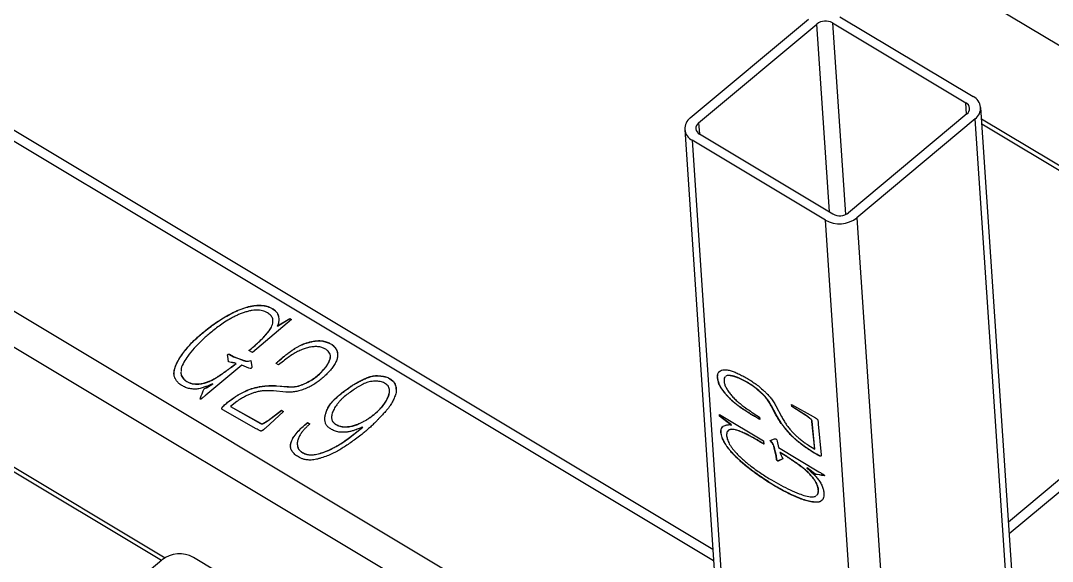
# Model space of a CAD drawing. Header units: millimetres. Extents: x -1590 to 1562, y -1082 to 1503.
# Drawn here: x -372.7 to 90.1, y -274.7 to -31.8 of the extents above; entities that cross this region are included whole.
import ezdxf

# ---------------------------------------------------------------- set-up
doc = ezdxf.new("R2010")
doc.units = ezdxf.units.MM

msp = doc.modelspace()

# ---------------------------------------------------------------- linework, layer by layer
at = {"color": 8, "linetype": 'Continuous', "lineweight": 25}
for p, q in [((228.76, -124.46), (-305.1, 195.99)), ((-61.8, -274.52), (-535.93, 10.09)), ((-588.96, -34.32), (-56.48, -353.95)), ((-9.85, -117.79), (-15.5, -33.38)), ((-8.45, -32.85), (-2.68, -118.99)), ((-61.27, -367.33), (-595.12, -46.88)), ((51.67, -73.82), (51.33, -68.73)), ((-68.54, -77.79), (-68.2, -82.76)), ((58.33, -75.94), (191.35, -155.79)), ((-591.37, -102.91), (-307.91, -273.06)), ((237.36, -122.9), (70.82, -262.37))]:
    msp.add_line(p, q, dxfattribs=at)
at = {"color": 7, "linetype": 'Continuous', "lineweight": 25}
for p, q in [((-62.14, -269.37), (-530.31, 11.66)), ((-72.27, -75.55), (-19.24, -31.14)), ((-5.14, -30.08), (54.64, -65.96)), ((-68.54, -77.79), (-15.5, -33.38)), ((-8.45, -32.85), (51.33, -68.73)), ((51.75, -73.75), (-1.29, -118.16)), ((76.75, -351.03), (57.99, -70.84)), ((55.48, -75.99), (2.45, -120.41)), ((74.25, -356.18), (55.48, -75.99)), ((58.48, -78.17), (189.87, -157.03)), ((-74.78, -80.71), (-56.01, -360.89)), ((-8.34, -118.7), (-68.11, -82.81)), ((-11.65, -121.47), (-71.43, -85.59)), ((-71.43, -85.59), (-52.67, -365.77)), ((-589.89, -105.94), (-309.53, -274.23)), ((234.43, -119.72), (70.46, -257.03)), ((7.11, -401.66), (-11.65, -121.47)), ((2.45, -120.41), (21.21, -400.59)), ((-259.79, -161.19), (-259.8, -161.12)), ((-251.12, -166.15), (-268.69, -180.86)), ((-257.47, -168.95), (-251.99, -165.62)), ((-257.47, -169.02), (-251.99, -165.69)), ((-251.99, -165.62), (-251.12, -166.15)), ((-251.99, -165.69), (-251.99, -165.62)), ((-251.99, -165.69), (-251.16, -166.19)), ((-284.42, -167.11), (-284.43, -167.04)), ((-257.02, -167.73), (-257.47, -168.95)), ((-257.47, -169.02), (-257.47, -168.95)), ((-268.69, -180.86), (-270.29, -180)), ((-233.3, -177.19), (-233.3, -177.12)), ((-279.43, -185.13), (-279.8, -182.49)), ((-278.95, -181.69), (-277.19, -182.74)), ((-278.94, -181.76), (-278.95, -181.69)), ((-278.94, -181.76), (-277.19, -182.81)), ((-277.19, -182.74), (-275.35, -183.39)), ((-277.19, -182.81), (-277.19, -182.74)), ((-277.19, -182.81), (-275.35, -183.46)), ((-275.35, -183.39), (-273.12, -184.26)), ((-275.35, -183.46), (-275.35, -183.39)), ((-275.35, -183.46), (-273.11, -184.33)), ((-273.11, -184.33), (-273.12, -184.26)), ((-270.45, -184.75), (-269.35, -184.47)), ((-270.44, -184.82), (-270.45, -184.75)), ((-270.44, -184.82), (-269.34, -184.54)), ((-269.35, -184.47), (-268.92, -187.25)), ((-269.34, -184.54), (-269.35, -184.47)), ((-269.34, -184.54), (-268.92, -187.32)), ((-254.81, -184.72), (-257.02, -186.47)), ((-252.09, -180.83), (-252.09, -180.76)), ((-273.48, -186.56), (-289.63, -200.08)), ((-278.17, -185.33), (-279.43, -185.13)), ((-278.07, -187.35), (-276.05, -185.77)), ((-278.07, -187.42), (-276.04, -185.84)), ((-278.07, -187.42), (-278.07, -187.35)), ((-276.04, -185.84), (-276.05, -185.77)), ((-270.31, -187.91), (-273.48, -186.56)), ((-269.74, -188.16), (-270.31, -187.91)), ((-257.02, -186.47), (-258.12, -185.81)), ((-235.9, -187.66), (-235.9, -187.59)), ((-298.57, -193.66), (-298.57, -193.59)), ((-207.65, -192.31), (-207.66, -192.24)), ((-60.06, -191.9), (-60.13, -191.96)), ((-50.99, -192.15), (-51.06, -192.21)), ((-291.21, -199.41), (-290.76, -198.09)), ((-291.2, -199.48), (-290.76, -198.16)), ((-290.76, -198.16), (-290.76, -198.09)), ((-290.16, -197.06), (-289.29, -196.65)), ((-290.16, -197.13), (-289.28, -196.72)), ((-290.16, -197.13), (-290.16, -197.06)), ((-289.29, -196.65), (-286.52, -194.96)), ((-289.28, -196.72), (-289.29, -196.65)), ((-289.28, -196.72), (-286.52, -195.03)), ((-286.52, -195.03), (-286.52, -194.96)), ((-253.64, -198.66), (-259.23, -198.19)), ((-257.77, -195.81), (-253.08, -196.2)), ((-257.76, -195.88), (-257.77, -195.81)), ((-257.76, -195.88), (-253.07, -196.27)), ((-253.07, -196.27), (-253.08, -196.2)), ((-224.8, -196.36), (-224.81, -196.29)), ((-291.68, -200.34), (-291.21, -199.41)), ((-291.68, -200.41), (-291.2, -199.48)), ((-291.68, -200.41), (-291.68, -200.34)), ((-291.2, -199.48), (-291.21, -199.41)), ((-275.69, -202.95), (-278.56, -205.14)), ((-276.89, -201.18), (-276.9, -201.11)), ((-267.04, -215.13), (-281.91, -206.68)), ((-278.56, -205.14), (-265.1, -212.66)), ((-278.56, -205.21), (-278.56, -205.14)), ((-278.56, -205.21), (-265.1, -212.73)), ((-254.7, -207.43), (-262.89, -214.82)), ((-261.66, -211.37), (-255.72, -206.82)), ((-261.66, -211.44), (-255.72, -206.89)), ((-255.72, -206.82), (-254.7, -207.43)), ((-255.72, -206.89), (-255.72, -206.82)), ((-255.72, -206.89), (-254.75, -207.47)), ((-213.47, -208.2), (-213.48, -208.13)), ((-47.84, -206.81), (-47.91, -206.86)), ((-35.91, -204.82), (-35.97, -204.88)), ((-33.88, -208.83), (-35.97, -204.88)), ((-33.81, -208.78), (-35.91, -204.82)), ((-33.86, -204.9), (-31.38, -209.62)), ((-26.83, -204.19), (-17.21, -209.64)), ((-26.77, -205.14), (-26.83, -204.19)), ((-26.7, -205.09), (-26.77, -205.14)), ((-20.39, -209.24), (-26.77, -205.14)), ((-26.7, -205.09), (-26.76, -204.23)), ((-20.32, -209.18), (-26.7, -205.09)), ((-265.1, -212.73), (-265.1, -212.66)), ((-261.66, -211.44), (-261.66, -211.37)), ((-245.36, -213.51), (-244, -212.36)), ((-245.36, -213.58), (-243.99, -212.43)), ((-244, -212.36), (-242.97, -212.98)), ((-243.99, -212.43), (-244, -212.36)), ((-243.99, -212.43), (-242.96, -213.05)), ((-59.21, -208.71), (-39.41, -220.59)), ((-59.16, -209.53), (-59.21, -208.71)), ((-59.09, -209.47), (-59.16, -209.53)), ((-53.92, -213.47), (-59.16, -209.53)), ((-59.09, -209.47), (-59.14, -208.75)), ((-53.85, -213.41), (-59.09, -209.47)), ((-43.59, -208.4), (-41.18, -209.91)), ((-41.18, -209.91), (-41.11, -210.95)), ((-33.81, -208.78), (-33.88, -208.83)), ((-20.32, -209.18), (-20.39, -209.24)), ((-17.62, -211.8), (-17.69, -211.85)), ((-16.43, -224.37), (-17.69, -211.85)), ((-16.37, -224.32), (-17.62, -211.8)), ((-245.36, -213.58), (-245.36, -213.51)), ((-230.86, -213.42), (-230.87, -213.35)), ((-225.76, -219.58), (-221.8, -216.47)), ((-225.75, -219.65), (-221.79, -216.54)), ((-221.8, -216.47), (-219.19, -214.4)), ((-221.79, -216.54), (-221.8, -216.47)), ((-221.79, -216.54), (-219.19, -214.47)), ((-219.19, -214.47), (-219.19, -214.4)), ((-58.47, -216.76), (-58.54, -216.81)), ((-55.05, -213.31), (-53.92, -213.47)), ((-53.85, -213.41), (-53.92, -213.47)), ((-14.87, -213.02), (-13.59, -226.87)), ((-225.75, -219.65), (-225.76, -219.58)), ((-39.41, -220.59), (-39.24, -222.08)), ((-36.4, -220.49), (-34.56, -219.63)), ((-35.64, -221.35), (-36.4, -220.49)), ((-35.57, -221.29), (-36.32, -220.45)), ((-35.57, -221.29), (-35.64, -221.35)), ((-33.48, -220.14), (-33.37, -220.67)), ((-33.37, -220.67), (-32.76, -223.53)), ((-34.58, -223.6), (-34.64, -223.65)), ((-34.16, -225.66), (-34.64, -223.65)), ((-34.09, -225.6), (-34.58, -223.6)), ((-34.09, -225.6), (-34.16, -225.66)), ((-33.7, -227.3), (-34.16, -225.66)), ((-33.64, -227.25), (-34.09, -225.6)), ((-32.76, -223.53), (-14.56, -234.46)), ((-31.98, -225.75), (-32.05, -225.8)), ((-29.85, -227.19), (-32.05, -225.8)), ((-29.78, -227.14), (-31.98, -225.75)), ((-20.19, -223.67), (-20.26, -223.72)), ((-19.5, -222.39), (-16.43, -224.37)), ((-16.37, -224.32), (-16.43, -224.37)), ((-33.64, -227.25), (-33.7, -227.3)), ((-33.59, -228.95), (-33.7, -227.3)), ((-33.53, -228.89), (-33.64, -227.25)), ((-33.53, -228.89), (-33.59, -228.95)), ((-30.8, -228.72), (-32.57, -229.5)), ((-32.5, -229.45), (-32.57, -229.5)), ((-30.81, -228.7), (-32.5, -229.45)), ((-31.29, -227.64), (-30.8, -228.72)), ((-29.78, -227.14), (-29.85, -227.19)), ((-19.86, -232.76), (-19.93, -232.82)), ((-17.27, -234.8), (-19.93, -232.82)), ((-17.2, -234.74), (-19.86, -232.76)), ((-17.2, -234.74), (-17.27, -234.8)), ((-16.53, -235.45), (-17.27, -234.8)), ((-16.47, -235.39), (-17.2, -234.74)), ((-16.47, -235.39), (-16.53, -235.45)), ((-15.39, -235.7), (-15.46, -235.76)), ((-14.26, -235.89), (-15.46, -235.76)), ((-14.19, -235.83), (-15.39, -235.7)), ((-14.19, -235.83), (-14.26, -235.89)), ((-13.33, -236.12), (-14.26, -235.89)), ((-13.26, -236.06), (-14.19, -235.83)), ((-41.6, -236.09), (-41.66, -236.14)), ((-13.26, -236.06), (-13.33, -236.12)), ((-14.76, -242.99), (-14.83, -243.05)), ((-235.39, -308.83), (-295.17, -272.95)), ((-362.3, -318.42), (-309.27, -274.01))]:
    msp.add_line(p, q, dxfattribs=at)
for centre, radius, start, end in [((-11.57, -38.49), 6.44, 61.0269, 127.6194), ((50.05, -71.37), 2.93, 305.502, 64.0998), ((52.08, -71.23), 5.86, 305.502, 64.0998), ((-68.87, -80.32), 5.86, 125.502, 244.0998), ((-66.84, -80.18), 2.93, 125.502, 244.0998), ((-5.22, -113.06), 6.44, 241.0269, 307.6194), ((-5.41, -110.2), 12.88, 241.0269, 307.6194), ((-301.4, -284.21), 12.88, 61.0269, 127.6194)]:
    msp.add_arc(centre, radius, start, end, dxfattribs=at)
for points, knots in [([(-261.49, -163.38), (-261.83, -163.17), (-262.5, -162.77), (-263.63, -162.32), (-264.83, -162.02), (-266.09, -161.85), (-267.45, -161.85), (-268.9, -162.01), (-270.45, -162.34), (-272.07, -162.81), (-273.72, -163.41), (-275.35, -164.06), (-276.9, -164.81), (-278.87, -165.87), (-281.15, -167.24), (-283.61, -168.98), (-285.9, -170.72), (-287.33, -171.91), (-288.05, -172.5)], [0, 0, 0, 0, 0.042953, 0.083374, 0.123258, 0.162895, 0.204395, 0.249812, 0.299201, 0.353806, 0.411254, 0.468748, 0.525799, 0.582908, 0.694352, 0.798766, 0.899666, 1, 1, 1, 1]), ([(-284.43, -167.04), (-283.53, -166.46), (-281.7, -165.26), (-279.22, -163.87), (-277.12, -162.8), (-275.49, -162.05), (-273.8, -161.39), (-272.1, -160.8), (-270.46, -160.29), (-268.9, -159.94), (-267.46, -159.73), (-266.14, -159.66), (-264.97, -159.69), (-263.94, -159.76), (-263.07, -159.89), (-262.1, -160.12), (-261.01, -160.53), (-260.21, -160.92), (-259.8, -161.12)], [0, 0, 0, 0, 0.126875, 0.26151, 0.330229, 0.398329, 0.466356, 0.533691, 0.597757, 0.655467, 0.70742, 0.754407, 0.796644, 0.833775, 0.865799, 0.893553, 0.945163, 1, 1, 1, 1]), ([(-284.42, -167.11), (-283.53, -166.53), (-281.69, -165.33), (-279.22, -163.94), (-277.12, -162.87), (-275.48, -162.12), (-273.79, -161.46), (-272.1, -160.87), (-270.45, -160.36), (-268.89, -160.01), (-267.45, -159.8), (-266.13, -159.73), (-264.96, -159.76), (-263.94, -159.83), (-263.06, -159.96), (-262.09, -160.19), (-261, -160.6), (-260.2, -160.99), (-259.79, -161.19)], [0, 0, 0, 0, 0.126875, 0.26151, 0.330229, 0.398329, 0.466356, 0.533691, 0.597757, 0.655467, 0.70742, 0.754407, 0.796644, 0.833775, 0.865799, 0.893553, 0.945163, 1, 1, 1, 1]), ([(-259.8, -161.12), (-259.56, -161.27), (-259.1, -161.55), (-258.53, -162.05), (-258.04, -162.56), (-257.5, -163.29), (-257.07, -164.33), (-256.9, -165.42), (-256.92, -166.28), (-256.91, -166.85), (-256.95, -167.32), (-257, -167.61), (-257.02, -167.73)], [0, 0, 0, 0, 0.093571, 0.182514, 0.269093, 0.354305, 0.52846, 0.715, 0.80627, 0.883545, 0.948137, 1, 1, 1, 1]), ([(-259.79, -161.19), (-259.14, -161.67), (-257.83, -162.62), (-257.1, -164.07), (-257.04, -164.88), (-257.03, -165.02)], [0, 0, 0, 0, 0.452607, 0.905598, 1, 1, 1, 1]), ([(-270.29, -180), (-268.81, -178.76), (-265.84, -176.28), (-262.58, -172.93), (-260.42, -170.08), (-259.54, -168.14), (-259.56, -166.97), (-259.57, -166.59)], [0, 0, 0, 0, 0.309197, 0.618343, 0.772823, 0.927234, 1, 1, 1, 1]), ([(-259.56, -166.34), (-259.55, -166.27), (-259.52, -165.67), (-260.11, -164.58), (-261.03, -163.78), (-261.49, -163.38)], [0, 0, 0, 0, 0.063344, 0.531145, 1, 1, 1, 1]), ([(-299.6, -196.14), (-300.11, -195.87), (-301.11, -195.32), (-302.26, -194.27), (-303.15, -193.12), (-303.64, -192.09), (-303.85, -191.23), (-303.92, -190.51), (-303.88, -189.75), (-303.75, -188.92), (-303.53, -188.03), (-303.2, -187.07), (-302.78, -186.03), (-302.23, -184.93), (-301.62, -183.77), (-300.86, -182.58), (-300, -181.35), (-298.73, -179.71), (-297.1, -177.75), (-294.96, -175.58), (-292.7, -173.49), (-290.23, -171.36), (-287.48, -169.16), (-285.46, -167.75), (-284.43, -167.04)], [0, 0, 0, 0, 0.0403, 0.080356, 0.119472, 0.157357, 0.176759, 0.197542, 0.220121, 0.244249, 0.270492, 0.298956, 0.330404, 0.364108, 0.400246, 0.437627, 0.477386, 0.518632, 0.599479, 0.673497, 0.746929, 0.82693, 0.911502, 1, 1, 1, 1]), ([(-303.87, -190.92), (-303.85, -190.22), (-303.8, -188.57), (-302.77, -186.02), (-301.36, -183.32), (-298.9, -179.87), (-295.24, -175.79), (-290.16, -171.24), (-286.33, -168.48), (-284.42, -167.11)], [0, 0, 0, 0, 0.076105, 0.178717, 0.281379, 0.384057, 0.589324, 0.794678, 1, 1, 1, 1]), ([(-270.29, -180.07), (-268.8, -178.83), (-265.84, -176.35), (-262.57, -173), (-260.41, -170.15), (-259.54, -168.21), (-259.56, -167.04), (-259.56, -166.66)], [0, 0, 0, 0, 0.309197, 0.618343, 0.772823, 0.927234, 1, 1, 1, 1]), ([(-288.05, -172.5), (-289.25, -173.55), (-291.65, -175.64), (-294.88, -178.97), (-297.54, -182.17), (-299.44, -185.23), (-300.7, -187.58), (-300.71, -189.03), (-300.72, -189.48)], [0, 0, 0, 0, 0.206734, 0.41349, 0.620141, 0.775184, 0.930055, 1, 1, 1, 1]), ([(-252.09, -180.76), (-251.7, -180.47), (-250.93, -179.91), (-249.79, -179.13), (-248.66, -178.46), (-247.56, -177.84), (-246.39, -177.29), (-245.09, -176.81), (-243.66, -176.36), (-242.13, -175.97), (-240.59, -175.66), (-239.13, -175.53), (-237.79, -175.57), (-236.62, -175.81), (-235.6, -176.12), (-234.72, -176.45), (-233.94, -176.76), (-233.51, -177), (-233.3, -177.12)], [0, 0, 0, 0, 0.077393, 0.14959, 0.216906, 0.279302, 0.341599, 0.40834, 0.480375, 0.557792, 0.633326, 0.701288, 0.762341, 0.820201, 0.873098, 0.920887, 0.962722, 1, 1, 1, 1]), ([(-252.09, -180.83), (-251.69, -180.54), (-250.93, -179.98), (-249.78, -179.2), (-248.65, -178.53), (-247.55, -177.91), (-246.39, -177.36), (-245.09, -176.88), (-243.65, -176.43), (-242.12, -176.04), (-240.58, -175.73), (-239.13, -175.6), (-237.79, -175.64), (-236.62, -175.88), (-235.6, -176.19), (-234.72, -176.52), (-233.94, -176.83), (-233.5, -177.07), (-233.3, -177.19)], [0, 0, 0, 0, 0.077393, 0.14959, 0.216906, 0.279302, 0.341599, 0.40834, 0.480375, 0.557792, 0.633326, 0.701288, 0.762341, 0.820201, 0.873098, 0.920887, 0.962722, 1, 1, 1, 1]), ([(-235.82, -179.43), (-236.04, -179.3), (-236.47, -179.04), (-237.2, -178.72), (-238, -178.5), (-239.16, -178.29), (-240.71, -178.22), (-242.64, -178.41), (-244.59, -178.85), (-246.54, -179.57), (-248.51, -180.52), (-250.56, -181.7), (-252.71, -183.1), (-254.09, -184.16), (-254.81, -184.72)], [0, 0, 0, 0, 0.039124, 0.078036, 0.117008, 0.157262, 0.24064, 0.326881, 0.417298, 0.512161, 0.616325, 0.732042, 0.860219, 1, 1, 1, 1]), ([(-233.3, -177.12), (-233.07, -177.28), (-232.6, -177.61), (-232.02, -178.18), (-231.52, -178.79), (-230.99, -179.65), (-230.57, -180.82), (-230.44, -182.03), (-230.55, -183.03), (-230.74, -183.81), (-231.02, -184.63), (-231.55, -185.78), (-232.41, -187.21), (-233.72, -188.86), (-235.26, -190.48), (-236.94, -192.07), (-238.73, -193.57), (-240.01, -194.48), (-240.63, -194.91)], [0, 0, 0, 0, 0.035163, 0.070469, 0.105261, 0.141098, 0.21197, 0.282959, 0.31987, 0.358135, 0.399412, 0.443017, 0.533126, 0.62371, 0.717161, 0.814697, 0.910523, 1, 1, 1, 1]), ([(-235.9, -187.59), (-235.64, -187.22), (-235.13, -186.5), (-234.5, -185.39), (-234.05, -184.31), (-233.72, -183.25), (-233.65, -182.2), (-234.02, -181.19), (-234.72, -180.23), (-235.45, -179.71), (-235.82, -179.43)], [0, 0, 0, 0, 0.137551, 0.268271, 0.394887, 0.515908, 0.631591, 0.746245, 0.867121, 1, 1, 1, 1]), ([(-233.3, -177.19), (-232.77, -177.6), (-231.71, -178.42), (-230.88, -179.99), (-230.42, -181.1), (-230.5, -181.66), (-230.5, -181.66)], [0, 0, 0, 0, 0.332947, 0.665983, 0.999768, 1, 1, 1, 1]), ([(-279.8, -182.49), (-279.84, -182.34), (-279.92, -182.12), (-279.83, -181.8), (-279.59, -181.71), (-279.41, -181.64), (-279.18, -181.64), (-279.03, -181.67), (-278.95, -181.69)], [0, 0, 0, 0, 0.350484, 0.527084, 0.64708, 0.750783, 0.854774, 1, 1, 1, 1]), ([(-279.87, -182.21), (-279.87, -182.21), (-279.89, -182.15), (-279.87, -182.05), (-279.82, -181.89), (-279.62, -181.79), (-279.41, -181.71), (-279.16, -181.71), (-279.02, -181.74), (-278.94, -181.76)], [0, 0, 0, 0, 0.016982, 0.171968, 0.322998, 0.489814, 0.660496, 0.830097, 1, 1, 1, 1]), ([(-273.12, -184.26), (-272.97, -184.33), (-272.56, -184.5), (-271.84, -184.66), (-271.1, -184.83), (-270.63, -184.77), (-270.45, -184.75)], [0, 0, 0, 0, 0.1914671, 0.5034141, 0.8058512, 1, 1, 1, 1]), ([(-273.11, -184.33), (-272.96, -184.4), (-272.56, -184.57), (-271.84, -184.73), (-271.1, -184.9), (-270.63, -184.84), (-270.44, -184.82)], [0, 0, 0, 0, 0.1914671, 0.5034141, 0.8058512, 1, 1, 1, 1]), ([(-258.12, -185.81), (-257.84, -185.53), (-257.29, -185.01), (-256.48, -184.28), (-255.74, -183.63), (-254.83, -182.84), (-253.64, -181.88), (-252.62, -181.14), (-252.09, -180.76)], [0, 0, 0, 0, 0.15459, 0.294714, 0.422007, 0.533366, 0.754521, 1, 1, 1, 1]), ([(-258.12, -185.88), (-257.83, -185.6), (-257.28, -185.08), (-256.48, -184.35), (-255.73, -183.7), (-254.83, -182.91), (-253.63, -181.95), (-252.62, -181.21), (-252.09, -180.83)], [0, 0, 0, 0, 0.15459, 0.294714, 0.422007, 0.533366, 0.754521, 1, 1, 1, 1]), ([(-235.9, -187.66), (-235.54, -187.16), (-234.83, -186.15), (-234.13, -184.56), (-233.61, -183.35), (-233.73, -182.7), (-233.75, -182.6)], [0, 0, 0, 0, 0.3136621, 0.6272311, 0.940765, 1, 1, 1, 1]), ([(-298.57, -193.59), (-298.24, -193.81), (-297.56, -194.24), (-296.33, -194.69), (-294.98, -195.01), (-293.48, -195.07), (-291.87, -194.94), (-290.18, -194.56), (-288.45, -193.98), (-286.77, -193.21), (-285.16, -192.31), (-283.63, -191.35), (-282.2, -190.37), (-280.82, -189.41), (-279.45, -188.41), (-278.55, -187.72), (-278.07, -187.35)], [0, 0, 0, 0, 0.055928, 0.112961, 0.170791, 0.230883, 0.295406, 0.367083, 0.443443, 0.523307, 0.605293, 0.687467, 0.766844, 0.841355, 0.916893, 1, 1, 1, 1]), ([(-298.57, -193.66), (-298.23, -193.88), (-297.56, -194.31), (-296.33, -194.76), (-294.97, -195.08), (-293.48, -195.14), (-291.86, -195.01), (-290.17, -194.63), (-288.45, -194.05), (-286.77, -193.28), (-285.15, -192.38), (-283.62, -191.42), (-282.19, -190.44), (-280.81, -189.48), (-279.45, -188.48), (-278.54, -187.79), (-278.07, -187.42)], [0, 0, 0, 0, 0.055928, 0.112961, 0.170791, 0.230883, 0.295406, 0.367083, 0.443443, 0.523307, 0.605293, 0.687467, 0.766844, 0.841355, 0.916893, 1, 1, 1, 1]), ([(-276.05, -185.77), (-276.3, -185.71), (-276.76, -185.6), (-277.37, -185.49), (-277.82, -185.39), (-278.07, -185.35), (-278.17, -185.33)], [0, 0, 0, 0, 0.362799, 0.652475, 0.863991, 1, 1, 1, 1]), ([(-268.92, -187.25), (-268.93, -187.38), (-268.94, -187.61), (-269.18, -187.9), (-269.44, -188.12), (-269.65, -188.15), (-269.74, -188.16)], [0, 0, 0, 0, 0.316288, 0.601624, 0.845531, 1, 1, 1, 1]), ([(-253.08, -196.2), (-252.69, -196.22), (-251.96, -196.27), (-250.89, -196.3), (-249.89, -196.23), (-248.93, -196.12), (-247.96, -195.88), (-246.9, -195.54), (-245.72, -195.06), (-244.01, -194.25), (-241.89, -193.08), (-239.61, -191.46), (-237.61, -189.61), (-236.48, -188.27), (-235.9, -187.59)], [0, 0, 0, 0, 0.052959, 0.101628, 0.14758, 0.189865, 0.234001, 0.286481, 0.346932, 0.416975, 0.562741, 0.705119, 0.849137, 1, 1, 1, 1]), ([(-253.07, -196.27), (-252.69, -196.29), (-251.96, -196.34), (-250.88, -196.37), (-249.89, -196.3), (-248.93, -196.19), (-247.95, -195.95), (-246.9, -195.61), (-245.71, -195.13), (-244, -194.32), (-241.89, -193.15), (-239.61, -191.53), (-237.61, -189.68), (-236.47, -188.34), (-235.9, -187.66)], [0, 0, 0, 0, 0.052959, 0.101628, 0.14758, 0.189865, 0.234001, 0.286481, 0.346932, 0.416975, 0.562741, 0.705119, 0.849137, 1, 1, 1, 1]), ([(-60.13, -191.96), (-60.12, -191.73), (-60.12, -191.28), (-59.99, -190.7), (-59.81, -190.17), (-59.42, -189.58), (-58.79, -189.01), (-57.94, -188.7), (-57.15, -188.61), (-56.47, -188.62), (-55.72, -188.72), (-54.6, -188.95), (-53.12, -189.38), (-51.22, -190.18), (-49.24, -191.16), (-47.21, -192.28), (-45.2, -193.47), (-43.88, -194.37), (-43.24, -194.8)], [0, 0, 0, 0, 0.035668, 0.070479, 0.105753, 0.141132, 0.212427, 0.283055, 0.319967, 0.358232, 0.399276, 0.442882, 0.53315, 0.623736, 0.717188, 0.814695, 0.910522, 1, 1, 1, 1]), ([(-60.06, -191.9), (-60.02, -191.4), (-59.94, -190.39), (-59.5, -189.59), (-59.11, -189.36), (-59.07, -189.33)], [0, 0, 0, 0, 0.471333, 0.942798, 1, 1, 1, 1]), ([(-300.74, -189.75), (-300.75, -189.87), (-300.82, -190.65), (-300.31, -192.1), (-299.15, -193.1), (-298.57, -193.59)], [0, 0, 0, 0, 0.082875, 0.541889, 1, 1, 1, 1]), ([(-300.73, -189.82), (-300.74, -189.94), (-300.81, -190.72), (-300.31, -192.17), (-299.15, -193.17), (-298.57, -193.66)], [0, 0, 0, 0, 0.082875, 0.541889, 1, 1, 1, 1]), ([(-209.41, -194.64), (-209.71, -194.49), (-210.31, -194.19), (-211.38, -193.92), (-212.54, -193.77), (-213.78, -193.75), (-215.04, -193.87), (-216.28, -194.07), (-217.43, -194.4), (-218.53, -194.86), (-219.61, -195.39), (-220.71, -196.01), (-221.86, -196.7), (-223.39, -197.73), (-225.24, -199.03), (-227.01, -200.33), (-228.3, -201.42), (-229.21, -202.33), (-230.07, -203.33), (-230.59, -204.04), (-230.86, -204.41)], [0, 0, 0, 0, 0.040169, 0.081099, 0.123548, 0.169141, 0.215834, 0.260692, 0.305024, 0.348816, 0.395099, 0.444435, 0.497589, 0.554591, 0.667742, 0.772704, 0.824584, 0.879808, 0.938217, 1, 1, 1, 1]), ([(-224.81, -196.29), (-224.38, -196), (-223.5, -195.39), (-222, -194.53), (-220.35, -193.64), (-218.57, -192.79), (-216.78, -192.02), (-215.03, -191.5), (-213.37, -191.23), (-211.86, -191.29), (-210.54, -191.48), (-209.4, -191.68), (-208.44, -191.92), (-207.9, -192.14), (-207.66, -192.24)], [0, 0, 0, 0, 0.0896664, 0.1863874, 0.2909406, 0.4031913, 0.5118859, 0.6073246, 0.6924117, 0.7703898, 0.8410433, 0.9026665, 0.9556772, 1, 1, 1, 1]), ([(-224.8, -196.36), (-224.38, -196.07), (-223.49, -195.46), (-221.99, -194.6), (-220.34, -193.71), (-218.57, -192.86), (-216.78, -192.09), (-215.02, -191.57), (-213.36, -191.3), (-211.85, -191.36), (-210.53, -191.55), (-209.39, -191.75), (-208.43, -191.99), (-207.9, -192.21), (-207.65, -192.31)], [0, 0, 0, 0, 0.0896664, 0.1863874, 0.2909406, 0.4031913, 0.5118859, 0.6073246, 0.6924117, 0.7703898, 0.8410433, 0.9026665, 0.9556772, 1, 1, 1, 1]), ([(-207.66, -192.24), (-207.31, -192.44), (-206.59, -192.87), (-205.83, -193.53), (-205.29, -194.17), (-204.96, -194.77), (-204.61, -195.45), (-204.36, -196.23), (-204.16, -197.07), (-204.13, -197.97), (-204.25, -198.92), (-204.64, -200.22), (-205.31, -201.84), (-206.1, -203.46), (-206.91, -204.8), (-207.76, -205.91), (-208.79, -207.17), (-209.99, -208.49), (-211.21, -209.77), (-212.29, -210.91), (-213.2, -211.85), (-214.18, -212.88), (-215.43, -214.06), (-216.99, -215.46), (-218.55, -216.78), (-219.55, -217.63), (-220, -218.01)], [0, 0, 0, 0, 0.033617, 0.06919, 0.088786, 0.110552, 0.135478, 0.163156, 0.192742, 0.22296, 0.25475, 0.288318, 0.356911, 0.424003, 0.460323, 0.502362, 0.550774, 0.605237, 0.658824, 0.70464, 0.742683, 0.772608, 0.828059, 0.890062, 0.950284, 1, 1, 1, 1]), ([(-207.65, -192.31), (-206.84, -192.86), (-205.2, -193.97), (-204.29, -195.91), (-204.3, -197.08), (-204.3, -197.43)], [0, 0, 0, 0, 0.410963, 0.822992, 1, 1, 1, 1]), ([(-47.91, -206.86), (-48.32, -206.59), (-49.12, -206.06), (-50.28, -205.24), (-51.35, -204.44), (-52.36, -203.63), (-53.36, -202.77), (-54.38, -201.78), (-55.44, -200.68), (-56.51, -199.48), (-57.51, -198.26), (-58.35, -197.07), (-59, -195.96), (-59.42, -194.95), (-59.7, -194.05), (-59.9, -193.25), (-60.07, -192.55), (-60.11, -192.15), (-60.13, -191.96)], [0, 0, 0, 0, 0.077393, 0.14967, 0.216873, 0.279269, 0.341566, 0.408307, 0.480342, 0.557759, 0.633293, 0.701255, 0.762308, 0.819551, 0.873098, 0.920887, 0.962722, 1, 1, 1, 1]), ([(-47.84, -206.81), (-48.25, -206.54), (-49.05, -206.01), (-50.21, -205.18), (-51.28, -204.38), (-52.3, -203.58), (-53.3, -202.71), (-54.31, -201.73), (-55.37, -200.62), (-56.44, -199.42), (-57.44, -198.2), (-58.28, -197.02), (-58.93, -195.91), (-59.35, -194.89), (-59.63, -193.99), (-59.84, -193.2), (-60, -192.5), (-60.04, -192.09), (-60.06, -191.9)], [0, 0, 0, 0, 0.077393, 0.14967, 0.216873, 0.279269, 0.341566, 0.408307, 0.480342, 0.557759, 0.633293, 0.701255, 0.762308, 0.819551, 0.873098, 0.920887, 0.962722, 1, 1, 1, 1]), ([(-56.54, -191.65), (-56.54, -191.65), (-56.82, -191.78), (-57.06, -192.46), (-57.11, -193.24), (-57.14, -193.63)], [0, 0, 0, 0, 0.0031324, 0.5016251, 1, 1, 1, 1]), ([(-57.14, -193.63), (-57.13, -193.83), (-57.1, -194.23), (-56.96, -194.89), (-56.72, -195.6), (-56.3, -196.6), (-55.55, -197.91), (-54.44, -199.47), (-53.12, -201), (-51.61, -202.49), (-49.89, -203.94), (-47.98, -205.44), (-45.86, -206.94), (-44.37, -207.9), (-43.59, -208.4)], [0, 0, 0, 0, 0.03911, 0.078007, 0.116965, 0.157796, 0.240608, 0.327268, 0.41765, 0.512478, 0.616418, 0.732222, 0.860271, 1, 1, 1, 1]), ([(-51.06, -192.21), (-51.61, -192.01), (-52.72, -191.6), (-54.26, -191.3), (-55.6, -191.12), (-56.16, -191.45), (-56.37, -191.58)], [0, 0, 0, 0, 0.27575, 0.551336, 0.826945, 1, 1, 1, 1]), ([(-50.99, -192.15), (-51.55, -191.95), (-52.65, -191.54), (-54.19, -191.25), (-55.53, -191.07), (-56.09, -191.4), (-56.3, -191.52)], [0, 0, 0, 0, 0.27575, 0.551336, 0.826945, 1, 1, 1, 1]), ([(-35.97, -204.88), (-36.15, -204.56), (-36.48, -203.94), (-37.01, -203.05), (-37.56, -202.24), (-38.14, -201.47), (-38.79, -200.7), (-39.6, -199.9), (-40.55, -199), (-42.02, -197.73), (-43.95, -196.17), (-46.31, -194.6), (-48.69, -193.25), (-50.26, -192.56), (-51.06, -192.21)], [0, 0, 0, 0, 0.052975, 0.101659, 0.147624, 0.189489, 0.234001, 0.286207, 0.346676, 0.416741, 0.562691, 0.705058, 0.849091, 1, 1, 1, 1]), ([(-35.91, -204.82), (-36.08, -204.5), (-36.42, -203.89), (-36.95, -202.99), (-37.5, -202.18), (-38.07, -201.41), (-38.73, -200.64), (-39.53, -199.84), (-40.48, -198.94), (-41.95, -197.67), (-43.88, -196.12), (-46.25, -194.55), (-48.63, -193.2), (-50.19, -192.51), (-50.99, -192.15)], [0, 0, 0, 0, 0.052975, 0.101659, 0.147624, 0.189489, 0.234001, 0.286207, 0.346676, 0.416741, 0.562691, 0.705058, 0.849091, 1, 1, 1, 1]), ([(-286.52, -194.96), (-286.81, -195.07), (-287.49, -195.33), (-288.61, -195.85), (-290.06, -196.41), (-291.44, -196.88), (-292.67, -197.2), (-293.67, -197.33), (-294.71, -197.36), (-295.76, -197.3), (-296.81, -197.15), (-297.81, -196.9), (-298.76, -196.58), (-299.32, -196.28), (-299.6, -196.14)], [0, 0, 0, 0, 0.066931, 0.160895, 0.277311, 0.408832, 0.478532, 0.549522, 0.621851, 0.69747, 0.774652, 0.849586, 0.925122, 1, 1, 1, 1]), ([(-290.76, -198.09), (-290.7, -197.88), (-290.59, -197.51), (-290.29, -197.19), (-290.16, -197.06)], [0, 0, 0, 0, 0.565776, 1, 1, 1, 1]), ([(-290.76, -198.16), (-290.7, -197.95), (-290.59, -197.58), (-290.29, -197.26), (-290.16, -197.13)], [0, 0, 0, 0, 0.565776, 1, 1, 1, 1]), ([(-276.9, -201.11), (-276.48, -200.84), (-275.68, -200.32), (-274.46, -199.6), (-273.31, -198.96), (-272.2, -198.39), (-271.15, -197.89), (-270.15, -197.47), (-269.19, -197.14), (-268.01, -196.8), (-266.65, -196.49), (-265.14, -196.17), (-263.77, -195.97), (-262.15, -195.8), (-260.16, -195.75), (-258.58, -195.79), (-257.77, -195.81)], [0, 0, 0, 0, 0.078835, 0.151864, 0.22042, 0.283918, 0.343135, 0.3969, 0.446979, 0.492737, 0.575332, 0.649691, 0.715499, 0.773169, 0.883252, 1, 1, 1, 1]), ([(-276.89, -201.18), (-276.48, -200.91), (-275.67, -200.39), (-274.46, -199.67), (-273.3, -199.03), (-272.19, -198.46), (-271.15, -197.96), (-270.14, -197.54), (-269.19, -197.21), (-268.01, -196.87), (-266.65, -196.56), (-265.13, -196.24), (-263.77, -196.04), (-262.14, -195.87), (-260.15, -195.82), (-258.57, -195.86), (-257.76, -195.88)], [0, 0, 0, 0, 0.078835, 0.151864, 0.22042, 0.283918, 0.343135, 0.3969, 0.446979, 0.492737, 0.575332, 0.649691, 0.715499, 0.773169, 0.883252, 1, 1, 1, 1]), ([(-259.23, -198.19), (-259.96, -198.15), (-261.34, -198.07), (-263.35, -198.08), (-265.21, -198.26), (-266.94, -198.66), (-268.54, -199.15), (-270.06, -199.72), (-271.59, -200.43), (-272.88, -201.12), (-273.91, -201.72), (-274.61, -202.15), (-275.19, -202.56), (-275.53, -202.82), (-275.69, -202.95)], [0, 0, 0, 0, 0.121152, 0.228612, 0.329, 0.427254, 0.521896, 0.610354, 0.704344, 0.813529, 0.869175, 0.918947, 0.961926, 1, 1, 1, 1]), ([(-240.63, -194.91), (-241.33, -195.33), (-242.72, -196.17), (-244.64, -197.03), (-246.17, -197.65), (-247.28, -198.01), (-248.32, -198.31), (-249.68, -198.56), (-251.46, -198.72), (-252.89, -198.68), (-253.64, -198.66)], [0, 0, 0, 0, 0.18635, 0.374511, 0.466131, 0.549671, 0.626985, 0.697443, 0.841773, 1, 1, 1, 1]), ([(-236.23, -210.71), (-236.23, -210.71), (-236.35, -209.8), (-235.72, -207.93), (-234.61, -205.25), (-232.69, -202.74), (-230.28, -200.48), (-227.64, -198.35), (-225.75, -197.03), (-224.8, -196.36)], [0, 0, 0, 0, 0.000267, 0.166721, 0.333361, 0.499924, 0.666559, 0.833278, 1, 1, 1, 1]), ([(-233.26, -215.45), (-233.69, -215.19), (-234.53, -214.68), (-235.45, -213.67), (-236.06, -212.49), (-236.23, -211.36), (-236.25, -210.38), (-236.12, -209.56), (-235.95, -208.67), (-235.56, -207.4), (-234.87, -205.79), (-233.89, -204.23), (-232.89, -203.01), (-232.01, -202.05), (-230.98, -201.07), (-229.44, -199.73), (-227.4, -198.11), (-225.66, -196.89), (-224.81, -196.29)], [0, 0, 0, 0, 0.05498, 0.1086083, 0.1648344, 0.2265131, 0.2607901, 0.2977392, 0.3377496, 0.3815006, 0.4712709, 0.5612147, 0.6081232, 0.658338, 0.7124446, 0.7701625, 0.887006, 1, 1, 1, 1]), ([(-213.48, -208.13), (-212.91, -207.63), (-211.77, -206.63), (-210.28, -204.99), (-209, -203.2), (-208.12, -201.63), (-207.58, -200.33), (-207.33, -199.37), (-207.2, -198.43), (-207.21, -197.52), (-207.42, -196.67), (-207.84, -195.88), (-208.52, -195.2), (-209.11, -194.83), (-209.41, -194.64)], [0, 0, 0, 0, 0.125399, 0.252535, 0.382254, 0.517458, 0.585199, 0.649418, 0.711514, 0.772404, 0.830241, 0.885963, 0.94139, 1, 1, 1, 1]), ([(-213.47, -208.2), (-212.38, -207.19), (-210.18, -205.16), (-208.29, -202.24), (-207.38, -199.81), (-207.08, -198.47), (-207.24, -197.79), (-207.25, -197.73)], [0, 0, 0, 0, 0.327724, 0.655429, 0.819301, 0.983131, 1, 1, 1, 1]), ([(-43.24, -194.8), (-42.58, -195.3), (-41.25, -196.31), (-39.64, -197.73), (-38.4, -198.89), (-37.57, -199.75), (-36.83, -200.56), (-35.95, -201.64), (-34.93, -203.08), (-34.23, -204.27), (-33.86, -204.9)], [0, 0, 0, 0, 0.186385, 0.374581, 0.466217, 0.549774, 0.627613, 0.698084, 0.841743, 1, 1, 1, 1]), ([(-289.63, -200.08), (-289.81, -200.24), (-290.16, -200.53), (-290.66, -200.93), (-291.08, -201.26), (-291.41, -201.53), (-291.68, -201.73), (-291.87, -201.84), (-291.99, -201.94), (-292.18, -201.88), (-292, -201.53), (-291.97, -201.15), (-291.86, -200.7), (-291.73, -200.44), (-291.68, -200.34)], [0, 0, 0, 0, 0.146232, 0.27484, 0.380762, 0.466522, 0.532268, 0.575424, 0.601747, 0.60972, 0.67756, 0.799963, 0.923195, 1, 1, 1, 1]), ([(-292.09, -201.78), (-292.08, -201.76), (-292.03, -201.63), (-291.93, -201.17), (-291.79, -200.74), (-291.68, -200.41)], [0, 0, 0, 0, 0.060215, 0.275004, 1, 1, 1, 1]), ([(-281.91, -206.68), (-282.09, -206.57), (-282.44, -206.36), (-282.47, -205.89), (-282.26, -205.48), (-281.89, -205.07), (-281.35, -204.55), (-280.37, -203.69), (-278.88, -202.52), (-277.58, -201.59), (-276.9, -201.11)], [0, 0, 0, 0, 0.069572, 0.138129, 0.184213, 0.251324, 0.341193, 0.454293, 0.714292, 1, 1, 1, 1]), ([(-282.37, -206.25), (-282.4, -206.17), (-282.49, -205.95), (-282.27, -205.57), (-281.6, -204.82), (-279.85, -203.3), (-278.08, -202.03), (-276.89, -201.18)], [0, 0, 0, 0, 0.038988, 0.107739, 0.176414, 0.450902, 1, 1, 1, 1]), ([(-230.86, -204.41), (-231.09, -204.72), (-231.55, -205.32), (-232.1, -206.27), (-232.56, -207.24), (-232.9, -208.2), (-233.13, -209.12), (-233.25, -209.97), (-233.17, -210.72), (-232.98, -211.4), (-232.63, -211.98), (-232.17, -212.51), (-231.58, -212.98), (-231.11, -213.23), (-230.87, -213.35)], [0, 0, 0, 0, 0.104141, 0.207559, 0.30924, 0.41115, 0.507769, 0.593642, 0.67048, 0.739899, 0.804536, 0.868602, 0.933505, 1, 1, 1, 1]), ([(-230.87, -213.35), (-230.58, -213.5), (-230, -213.79), (-229.02, -214.07), (-228, -214.24), (-226.93, -214.28), (-225.87, -214.22), (-224.84, -214.09), (-223.85, -213.89), (-222.88, -213.61), (-221.9, -213.27), (-220.89, -212.82), (-219.77, -212.33), (-218.62, -211.72), (-217.38, -211.03), (-216.12, -210.18), (-214.8, -209.21), (-213.93, -208.5), (-213.48, -208.13)], [0, 0, 0, 0, 0.053652, 0.10556, 0.157019, 0.209449, 0.262205, 0.313053, 0.362512, 0.412114, 0.463607, 0.520893, 0.583562, 0.652469, 0.727827, 0.810111, 0.90125, 1, 1, 1, 1]), ([(-230.86, -213.42), (-230.57, -213.57), (-230, -213.86), (-229.02, -214.14), (-227.99, -214.31), (-226.93, -214.35), (-225.87, -214.29), (-224.84, -214.16), (-223.84, -213.96), (-222.88, -213.68), (-221.89, -213.34), (-220.88, -212.89), (-219.77, -212.4), (-218.61, -211.79), (-217.37, -211.1), (-216.12, -210.25), (-214.79, -209.28), (-213.92, -208.57), (-213.47, -208.2)], [0, 0, 0, 0, 0.053652, 0.10556, 0.157019, 0.209449, 0.262205, 0.313053, 0.362512, 0.412114, 0.463607, 0.520893, 0.583562, 0.652469, 0.727827, 0.810111, 0.90125, 1, 1, 1, 1]), ([(-41.11, -210.95), (-41.46, -210.76), (-42.12, -210.4), (-43.07, -209.87), (-43.93, -209.37), (-44.97, -208.76), (-46.29, -207.94), (-47.35, -207.24), (-47.91, -206.86)], [0, 0, 0, 0, 0.15459, 0.294714, 0.422007, 0.533366, 0.754521, 1, 1, 1, 1]), ([(-41.04, -210.89), (-41.39, -210.7), (-42.05, -210.34), (-43.01, -209.81), (-43.87, -209.31), (-44.91, -208.7), (-46.22, -207.89), (-47.28, -207.18), (-47.84, -206.81)], [0, 0, 0, 0, 0.15459, 0.294714, 0.422007, 0.533366, 0.754521, 1, 1, 1, 1]), ([(-265.1, -212.66), (-264.93, -212.76), (-264.62, -212.93), (-264.05, -212.87), (-263.65, -212.63), (-263.14, -212.34), (-262.46, -211.9), (-261.95, -211.56), (-261.66, -211.37)], [0, 0, 0, 0, 0.153124, 0.274276, 0.366469, 0.516226, 0.727349, 1, 1, 1, 1]), ([(-265.1, -212.73), (-264.92, -212.83), (-264.61, -213), (-264.05, -212.94), (-263.64, -212.7), (-263.14, -212.41), (-262.46, -211.97), (-261.95, -211.63), (-261.66, -211.44)], [0, 0, 0, 0, 0.153124, 0.274276, 0.366469, 0.516226, 0.727349, 1, 1, 1, 1]), ([(-233.19, -210.2), (-233.19, -210.26), (-233.24, -210.72), (-232.96, -211.59), (-232.19, -212.68), (-231.3, -213.18), (-230.86, -213.42)], [0, 0, 0, 0, 0.045505, 0.363875, 0.681972, 1, 1, 1, 1]), ([(-20.26, -223.72), (-20.67, -223.43), (-21.46, -222.86), (-22.61, -221.98), (-23.67, -221.14), (-24.65, -220.33), (-25.55, -219.55), (-26.37, -218.79), (-27.11, -218.07), (-27.95, -217.15), (-28.87, -216.08), (-29.87, -214.88), (-30.72, -213.79), (-31.67, -212.47), (-32.71, -210.83), (-33.48, -209.51), (-33.88, -208.83)], [0, 0, 0, 0, 0.078821, 0.151838, 0.220382, 0.283869, 0.343076, 0.396831, 0.44662, 0.492369, 0.575322, 0.649668, 0.715032, 0.772692, 0.883273, 1, 1, 1, 1]), ([(-20.19, -223.67), (-20.6, -223.37), (-21.4, -222.8), (-22.54, -221.92), (-23.6, -221.09), (-24.59, -220.27), (-25.49, -219.49), (-26.3, -218.74), (-27.04, -218.02), (-27.88, -217.1), (-28.81, -216.02), (-29.8, -214.82), (-30.66, -213.74), (-31.6, -212.42), (-32.64, -210.77), (-33.42, -209.46), (-33.81, -208.78)], [0, 0, 0, 0, 0.078821, 0.151838, 0.220382, 0.283869, 0.343076, 0.396831, 0.44662, 0.492369, 0.575322, 0.649668, 0.715032, 0.772692, 0.883273, 1, 1, 1, 1]), ([(-31.38, -209.62), (-31.04, -210.23), (-30.39, -211.39), (-29.37, -213.06), (-28.29, -214.57), (-27.13, -215.93), (-25.94, -217.15), (-24.75, -218.33), (-23.45, -219.45), (-22.29, -220.39), (-21.32, -221.14), (-20.64, -221.63), (-20.05, -222.05), (-19.68, -222.28), (-19.5, -222.39)], [0, 0, 0, 0, 0.121119, 0.229157, 0.329517, 0.427744, 0.521998, 0.61074, 0.704466, 0.81362, 0.869251, 0.918889, 0.961936, 1, 1, 1, 1]), ([(-17.69, -211.85), (-17.7, -211.69), (-17.73, -211.41), (-18.07, -210.96), (-18.45, -210.67), (-18.92, -210.29), (-19.59, -209.81), (-20.1, -209.44), (-20.39, -209.24)], [0, 0, 0, 0, 0.153374, 0.272425, 0.364769, 0.515435, 0.726903, 1, 1, 1, 1]), ([(-17.62, -211.8), (-17.63, -211.64), (-17.66, -211.35), (-18, -210.9), (-18.38, -210.61), (-18.85, -210.23), (-19.52, -209.75), (-20.03, -209.39), (-20.32, -209.18)], [0, 0, 0, 0, 0.153374, 0.272425, 0.364769, 0.515435, 0.726903, 1, 1, 1, 1]), ([(-17.21, -209.64), (-17.02, -209.74), (-16.7, -209.91), (-16.27, -210.16), (-15.97, -210.34), (-15.73, -210.49), (-15.5, -210.69), (-15.26, -210.91), (-15.08, -211.26), (-15.02, -211.68), (-14.92, -212.3), (-14.89, -212.75), (-14.87, -213.02)], [0, 0, 0, 0, 0.138653, 0.242504, 0.317039, 0.359714, 0.420416, 0.485892, 0.539793, 0.640034, 0.792349, 1, 1, 1, 1]), ([(-262.89, -214.82), (-263.05, -214.96), (-263.31, -215.22), (-263.69, -215.54), (-263.94, -215.78), (-264.16, -215.95), (-264.43, -216.07), (-264.73, -216.2), (-265.14, -216.15), (-265.59, -215.92), (-266.28, -215.6), (-266.76, -215.3), (-267.04, -215.13)], [0, 0, 0, 0, 0.138284, 0.24186, 0.316244, 0.358806, 0.419347, 0.484649, 0.538406, 0.64099, 0.792901, 1, 1, 1, 1]), ([(-248.55, -227.53), (-248.83, -227.34), (-249.36, -226.97), (-250.05, -226.34), (-250.61, -225.67), (-251.08, -224.96), (-251.43, -224.21), (-251.61, -223.41), (-251.64, -222.58), (-251.49, -221.71), (-251.21, -220.81), (-250.81, -219.87), (-250.24, -218.91), (-249.56, -217.9), (-248.74, -216.85), (-247.75, -215.77), (-246.63, -214.64), (-245.79, -213.89), (-245.36, -213.51)], [0, 0, 0, 0, 0.052656, 0.103449, 0.154459, 0.204656, 0.255821, 0.306615, 0.359503, 0.414079, 0.471906, 0.532956, 0.598064, 0.667419, 0.741746, 0.821864, 0.908119, 1, 1, 1, 1]), ([(-251.51, -223.07), (-251.54, -222.85), (-251.68, -221.98), (-250.98, -220.23), (-249.66, -217.98), (-247.67, -215.69), (-246.13, -214.28), (-245.36, -213.58)], [0, 0, 0, 0, 0.063724, 0.25088, 0.500465, 0.750191, 1, 1, 1, 1]), ([(-242.97, -212.98), (-243.35, -213.33), (-244.09, -214.03), (-245.15, -215.11), (-246.18, -216.26), (-247.15, -217.57), (-248.01, -219.02), (-248.4, -220.34), (-248.58, -221.41), (-248.59, -222.19), (-248.49, -222.94), (-248.27, -223.64), (-247.97, -224.32), (-247.47, -224.91), (-246.86, -225.45), (-246.1, -225.89), (-245.31, -226.27), (-244.5, -226.54), (-243.69, -226.74), (-242.87, -226.85), (-241.98, -226.84), (-240.96, -226.74), (-239.79, -226.52), (-238.47, -226.23), (-237.05, -225.82), (-235.57, -225.25), (-234.02, -224.57), (-232.41, -223.76), (-230.77, -222.85), (-229.1, -221.84), (-227.43, -220.75), (-226.32, -219.98), (-225.76, -219.58)], [0, 0, 0, 0, 0.041759, 0.081977, 0.123797, 0.170653, 0.220759, 0.272419, 0.298296, 0.323375, 0.347249, 0.370668, 0.393478, 0.415862, 0.43805, 0.461203, 0.48385, 0.504627, 0.5241, 0.542605, 0.56213, 0.585295, 0.612682, 0.643965, 0.678598, 0.715949, 0.756847, 0.801057, 0.847768, 0.896435, 0.947144, 1, 1, 1, 1]), ([(-219.19, -214.4), (-219.55, -214.55), (-220.23, -214.84), (-221.21, -215.22), (-222.07, -215.55), (-223.07, -215.91), (-224.31, -216.27), (-225.87, -216.59), (-227.61, -216.73), (-229.15, -216.72), (-230.44, -216.57), (-231.43, -216.32), (-232.38, -215.94), (-232.96, -215.62), (-233.26, -215.45)], [0, 0, 0, 0, 0.081317, 0.153363, 0.216362, 0.270697, 0.372056, 0.476257, 0.589121, 0.714507, 0.781243, 0.850478, 0.922448, 1, 1, 1, 1]), ([(-58.54, -216.81), (-58.55, -216.59), (-58.57, -216.16), (-58.49, -215.59), (-58.36, -215.09), (-58.09, -214.51), (-57.55, -213.97), (-56.81, -213.65), (-56.18, -213.49), (-55.76, -213.38), (-55.39, -213.33), (-55.15, -213.32), (-55.05, -213.31)], [0, 0, 0, 0, 0.09358, 0.182533, 0.269119, 0.35434, 0.528513, 0.71402, 0.806251, 0.883533, 0.948131, 1, 1, 1, 1]), ([(-41.66, -236.14), (-42.55, -235.51), (-44.36, -234.19), (-46.65, -232.41), (-48.5, -230.86), (-49.89, -229.64), (-51.24, -228.37), (-52.54, -227.08), (-53.74, -225.79), (-54.8, -224.57), (-55.68, -223.41), (-56.4, -222.33), (-56.97, -221.36), (-57.44, -220.5), (-57.79, -219.75), (-58.11, -218.9), (-58.36, -217.92), (-58.48, -217.19), (-58.54, -216.81)], [0, 0, 0, 0, 0.1269417, 0.2614611, 0.330176, 0.398271, 0.4661046, 0.5334344, 0.5977416, 0.6554475, 0.7073966, 0.7543799, 0.7966138, 0.8337428, 0.8653028, 0.8930548, 0.9451669, 1, 1, 1, 1]), ([(-58.47, -216.76), (-58.47, -216.1), (-58.48, -215), (-57.87, -214.46), (-57.63, -214.24)], [0, 0, 0, 0, 0.597253, 1, 1, 1, 1]), ([(-41.6, -236.09), (-42.48, -235.45), (-44.3, -234.13), (-46.58, -232.35), (-48.43, -230.81), (-49.82, -229.59), (-51.17, -228.32), (-52.47, -227.02), (-53.67, -225.74), (-54.73, -224.51), (-55.62, -223.35), (-56.34, -222.28), (-56.9, -221.3), (-57.37, -220.44), (-57.72, -219.69), (-58.04, -218.85), (-58.29, -217.87), (-58.41, -217.13), (-58.47, -216.76)], [0, 0, 0, 0, 0.1269417, 0.2614611, 0.330176, 0.398271, 0.4661046, 0.5334344, 0.5977416, 0.6554475, 0.7073966, 0.7543799, 0.7966138, 0.8337428, 0.8653028, 0.8930548, 0.9451669, 1, 1, 1, 1]), ([(-39.24, -222.08), (-39.58, -221.88), (-40.33, -221.43), (-41.49, -220.73), (-42.73, -220), (-43.79, -219.4), (-44.69, -218.92), (-45.45, -218.52), (-46.31, -218.07), (-47.53, -217.47), (-49, -216.74), (-50.62, -216.07), (-52.1, -215.6), (-53.21, -215.47), (-54.05, -215.45), (-54.57, -215.55), (-55.02, -215.71), (-55.48, -216.06), (-55.89, -216.71), (-55.97, -217.43), (-56.01, -217.8)], [0, 0, 0, 0, 0.051388, 0.111431, 0.174728, 0.237534, 0.271141, 0.309683, 0.352584, 0.401029, 0.494896, 0.57669, 0.6523, 0.73092, 0.769338, 0.805076, 0.838354, 0.870488, 0.933166, 1, 1, 1, 1]), ([(-39.17, -222.03), (-40.84, -221.03), (-44.18, -219.03), (-48.3, -216.93), (-51.55, -215.61), (-53.46, -215.36), (-54.71, -215.41), (-55.01, -215.77), (-55.07, -215.84)], [0, 0, 0, 0, 0.29303, 0.586027, 0.732525, 0.878852, 0.976284, 1, 1, 1, 1]), ([(-220, -218.01), (-220.82, -218.62), (-222.38, -219.78), (-224.67, -221.42), (-226.86, -222.89), (-228.97, -224.25), (-231.13, -225.47), (-233.37, -226.61), (-235.83, -227.63), (-238.03, -228.35), (-239.83, -228.84), (-241.1, -229.07), (-242.25, -229.21), (-243.57, -229.2), (-244.98, -229.02), (-246.43, -228.66), (-247.59, -228.14), (-248.24, -227.73), (-248.55, -227.53)], [0, 0, 0, 0, 0.1015381, 0.1934171, 0.2787552, 0.3592654, 0.4375774, 0.5153171, 0.5957905, 0.6820511, 0.7244344, 0.7623323, 0.7956372, 0.8254941, 0.8780726, 0.9220436, 0.9618493, 1, 1, 1, 1]), ([(-248.51, -222.39), (-248.5, -222.56), (-248.49, -223.22), (-248.07, -224.33), (-246.95, -225.55), (-245.29, -226.38), (-243.4, -226.95), (-240.96, -226.88), (-238.31, -226.3), (-235.16, -225.22), (-232, -223.65), (-228.77, -221.74), (-226.76, -220.35), (-225.75, -219.65)], [0, 0, 0, 0, 0.02423, 0.093917, 0.163466, 0.233128, 0.302725, 0.372194, 0.476773, 0.581356, 0.720861, 0.860421, 1, 1, 1, 1]), ([(-56.01, -217.8), (-55.98, -218.12), (-55.94, -218.75), (-55.7, -219.77), (-55.32, -220.82), (-54.8, -221.9), (-54.12, -223.03), (-53.26, -224.19), (-52.23, -225.42), (-51.06, -226.68), (-49.79, -227.94), (-48.46, -229.16), (-47.13, -230.33), (-45.35, -231.76), (-43.17, -233.39), (-40.64, -235.13), (-38.19, -236.69), (-36.58, -237.67), (-35.78, -238.15)], [0, 0, 0, 0, 0.04294, 0.083349, 0.123646, 0.163272, 0.204759, 0.249858, 0.29949, 0.354079, 0.41151, 0.468829, 0.525993, 0.583086, 0.69442, 0.798848, 0.899696, 1, 1, 1, 1]), ([(-34.64, -223.65), (-34.67, -223.51), (-34.75, -223.15), (-35, -222.52), (-35.25, -221.88), (-35.53, -221.5), (-35.64, -221.35)], [0, 0, 0, 0, 0.191517, 0.498743, 0.8058, 1, 1, 1, 1]), ([(-34.58, -223.6), (-34.61, -223.46), (-34.69, -223.09), (-34.94, -222.47), (-35.18, -221.83), (-35.46, -221.44), (-35.57, -221.29)], [0, 0, 0, 0, 0.191517, 0.498743, 0.8058, 1, 1, 1, 1]), ([(-34.56, -219.63), (-34.47, -219.61), (-34.29, -219.58), (-33.95, -219.73), (-33.66, -219.9), (-33.53, -220.08), (-33.48, -220.14)], [0, 0, 0, 0, 0.3162875, 0.6016237, 0.8455308, 1, 1, 1, 1]), ([(-32.05, -225.8), (-31.96, -226.02), (-31.81, -226.42), (-31.58, -226.95), (-31.42, -227.34), (-31.33, -227.56), (-31.29, -227.64)], [0, 0, 0, 0, 0.362799, 0.652475, 0.863991, 1, 1, 1, 1]), ([(-13.59, -226.87), (-13.58, -227.03), (-13.56, -227.37), (-13.89, -227.48), (-14.3, -227.37), (-14.79, -227.14), (-15.45, -226.79), (-16.59, -226.13), (-18.21, -225.11), (-19.55, -224.2), (-20.26, -223.72)], [0, 0, 0, 0, 0.069572, 0.138129, 0.184213, 0.251324, 0.341193, 0.454293, 0.714292, 1, 1, 1, 1]), ([(-13.72, -227.33), (-13.74, -227.35), (-13.85, -227.44), (-14.22, -227.32), (-15.1, -226.92), (-17.12, -225.73), (-18.96, -224.49), (-20.19, -223.67)], [0, 0, 0, 0, 0.023658, 0.093506, 0.163276, 0.442143, 1, 1, 1, 1]), ([(-32.57, -229.5), (-32.66, -229.57), (-32.79, -229.66), (-33.06, -229.67), (-33.25, -229.47), (-33.4, -229.35), (-33.51, -229.15), (-33.56, -229.02), (-33.59, -228.95)], [0, 0, 0, 0, 0.3476837, 0.526033, 0.6472722, 0.746954, 0.8559344, 1, 1, 1, 1]), ([(-32.5, -229.45), (-32.59, -229.51), (-32.72, -229.61), (-33, -229.62), (-33.18, -229.42), (-33.34, -229.29), (-33.44, -229.1), (-33.5, -228.97), (-33.53, -228.89)], [0, 0, 0, 0, 0.3476837, 0.526033, 0.6472722, 0.746954, 0.8559344, 1, 1, 1, 1]), ([(-14.83, -243.05), (-14.84, -242.73), (-14.86, -242.1), (-15.15, -240.99), (-15.6, -239.82), (-16.32, -238.56), (-17.23, -237.24), (-18.37, -235.92), (-19.67, -234.58), (-21.1, -233.34), (-22.58, -232.16), (-24.07, -231.09), (-25.52, -230.07), (-26.93, -229.11), (-28.36, -228.14), (-29.33, -227.52), (-29.85, -227.19)], [0, 0, 0, 0, 0.055928, 0.112384, 0.170759, 0.230851, 0.295374, 0.367051, 0.443667, 0.523351, 0.605337, 0.687424, 0.766801, 0.841311, 0.916893, 1, 1, 1, 1]), ([(-14.76, -242.99), (-14.77, -242.68), (-14.8, -242.04), (-15.09, -240.94), (-15.54, -239.76), (-16.25, -238.5), (-17.16, -237.19), (-18.31, -235.86), (-19.6, -234.52), (-21.03, -233.29), (-22.51, -232.1), (-24, -231.03), (-25.45, -230.02), (-26.86, -229.05), (-28.29, -228.09), (-29.27, -227.46), (-29.78, -227.14)], [0, 0, 0, 0, 0.055928, 0.112384, 0.170759, 0.230851, 0.295374, 0.367051, 0.443667, 0.523351, 0.605337, 0.687424, 0.766801, 0.841311, 0.916893, 1, 1, 1, 1]), ([(-19.93, -232.82), (-19.7, -233.03), (-19.16, -233.54), (-18.21, -234.39), (-17.05, -235.47), (-16.01, -236.54), (-15.15, -237.5), (-14.55, -238.31), (-13.99, -239.16), (-13.51, -240.05), (-13.08, -240.95), (-12.77, -241.82), (-12.52, -242.66), (-12.46, -243.18), (-12.42, -243.44)], [0, 0, 0, 0, 0.066569, 0.160877, 0.276929, 0.408906, 0.478612, 0.549607, 0.62194, 0.698408, 0.775595, 0.849575, 0.925117, 1, 1, 1, 1]), ([(-15.46, -235.76), (-15.65, -235.74), (-15.98, -235.71), (-16.36, -235.53), (-16.53, -235.45)], [0, 0, 0, 0, 0.563116, 1, 1, 1, 1]), ([(-15.39, -235.7), (-15.58, -235.69), (-15.92, -235.65), (-16.3, -235.47), (-16.47, -235.39)], [0, 0, 0, 0, 0.563116, 1, 1, 1, 1]), ([(-14.56, -234.46), (-14.35, -234.58), (-13.96, -234.82), (-13.41, -235.16), (-12.95, -235.44), (-12.59, -235.67), (-12.3, -235.85), (-12.12, -236.01), (-11.98, -236.09), (-11.93, -236.25), (-12.3, -236.15), (-12.57, -236.23), (-12.97, -236.19), (-13.23, -236.14), (-13.33, -236.12)], [0, 0, 0, 0, 0.1464071, 0.2751691, 0.3812181, 0.46708, 0.5329047, 0.5764802, 0.6028342, 0.6108166, 0.6770755, 0.8009958, 0.9231032, 1, 1, 1, 1]), ([(-12.42, -243.44), (-12.37, -243.9), (-12.26, -244.83), (-12.45, -245.98), (-12.86, -246.92), (-13.37, -247.52), (-13.9, -247.86), (-14.4, -248.03), (-14.98, -248.15), (-15.66, -248.19), (-16.44, -248.16), (-17.31, -248.06), (-18.3, -247.9), (-19.38, -247.67), (-20.56, -247.35), (-21.82, -246.94), (-23.17, -246.45), (-25.03, -245.7), (-27.3, -244.69), (-29.99, -243.34), (-32.69, -241.82), (-35.52, -240.17), (-38.54, -238.29), (-40.61, -236.87), (-41.66, -236.14)], [0, 0, 0, 0, 0.040297, 0.08035, 0.119463, 0.157607, 0.177007, 0.197574, 0.220151, 0.244278, 0.270518, 0.29898, 0.330426, 0.364243, 0.400275, 0.437654, 0.47741, 0.518652, 0.599493, 0.673537, 0.746948, 0.826943, 0.911509, 1, 1, 1, 1]), ([(-13.87, -247.72), (-13.94, -247.78), (-14.39, -248.16), (-15.95, -248.14), (-18.26, -247.9), (-21.01, -247.17), (-24.8, -245.77), (-29.68, -243.49), (-35.63, -240.09), (-39.61, -237.42), (-41.6, -236.09)], [0, 0, 0, 0, 0.013396, 0.089199, 0.190358, 0.291551, 0.392768, 0.59514, 0.797588, 1, 1, 1, 1]), ([(-35.78, -238.15), (-34.4, -238.96), (-31.63, -240.57), (-27.52, -242.66), (-23.81, -244.25), (-20.55, -245.32), (-18.08, -245.83), (-16.51, -245.73), (-16.05, -245.32), (-15.93, -245.21)], [0, 0, 0, 0, 0.193797, 0.387598, 0.58132, 0.726644, 0.871744, 0.968395, 1, 1, 1, 1]), ([(-12.01, -236.15), (-12.05, -236.15), (-12.17, -236.13), (-12.57, -236.14), (-12.96, -236.1), (-13.26, -236.06)], [0, 0, 0, 0, 0.077906, 0.288823, 1, 1, 1, 1]), ([(-15.73, -245.05), (-15.53, -244.93), (-14.93, -244.56), (-14.87, -243.66), (-14.83, -243.05)], [0, 0, 0, 0, 0.32657, 1, 1, 1, 1]), ([(-15.66, -244.99), (-15.47, -244.87), (-14.87, -244.51), (-14.8, -243.6), (-14.76, -242.99)], [0, 0, 0, 0, 0.32657, 1, 1, 1, 1])]:
    msp.add_open_spline(points, degree=3, knots=knots, dxfattribs=at)

doc.saveas('drawing.dxf')
